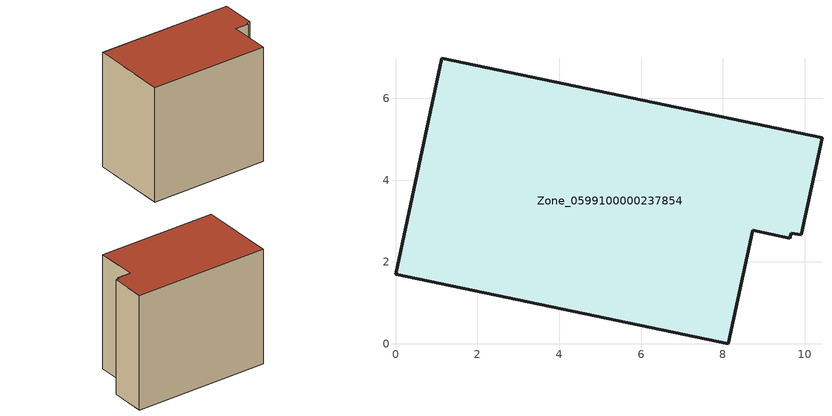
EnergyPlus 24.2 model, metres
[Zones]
Zone_0599100000237854
 floor ground (C_G): 0,1.7 1.13,6.98 10.42,5.04 9.91,2.67 9.67,2.7 9.64,2.58 8.73,2.78 8.13,0 z0
 wall outside (C_F): 1.13,6.98 0,1.7 8.13,0 8.73,2.78 9.64,2.58 9.67,2.7 9.91,2.67 10.42,5.04 1.13,6.98 z0:8.1
 roof outside (C_R): 9.64,2.58 9.67,2.7 9.91,2.67 10.42,5.04 1.13,6.98 0,1.7 8.13,0 8.73,2.78 z8.1
[BUILDING]
Pand.0599100000237854: North Axis=0; Terrain=City; Loads Convergence Tolerance Value=0.04; Temperature Convergence Tolerance Value=0.4; Solar Distribution=FullExterior; Maximum Number of Warmup Days=25; Minimum Number of Warmup Days=1
[Site:Location]
Rotterdam.The.Hague.AP_ZH_NLD Design_Conditions: Latitude=51.96; Longitude=4.45; Time Zone=1; Elevation=-4.5
[SITE:GROUNDTEMPERATURE:BUILDINGSURFACE]
18, 18, 18, 18, 18, 18, 18, 18, 18, 18, 18, 18
[MATERIAL] Thermal Absorptance=0.9; Solar Absorptance=0.7; Visible Absorptance=0.7
Name | Roughness | Thickness | Conductivity | Density | Specific Heat
G.TI.1975-1991 | MediumSmooth | 0.15 | 0.288461 | 540 | 1210
F.TI.1975-1991 | Rough | 0.3 | 0.230769 | 1920 | 840
R.TI.1975-1991 | MediumRough | 0.2 | 0.153846 | 1500 | 1000
[CONSTRUCTION]
C_G: G.TI.1975-1991
C_F: F.TI.1975-1991
C_R: R.TI.1975-1991
[ZONE]
Zone_0599100000237854: Type=1; Multiplier=1; Ceiling Height=Autocalculate; Volume=Autocalculate; Floor Area=autocalculate; Part of Total Floor Area=Yes
[ZONEINFILTRATION:DESIGNFLOWRATE]
Infil_Zone_0599100000237854: Zone or ZoneList or Space or SpaceList=Zone_0599100000237854; Schedule=AlwaysOn; Design Flow Rate Calculation Method=Flow/Area; Flow Rate per Floor Area=0.003; Constant Term Coefficient=1; Temperature Term Coefficient=0; Velocity Term Coefficient=0; Velocity Squared Term Coefficient=0
[HVACTEMPLATE:ZONE:IDEALLOADSAIRSYSTEM]
Zone_0599100000237854: Maximum Heating Supply Air Temperature=50; Minimum Cooling Supply Air Temperature=13; Maximum Heating Supply Air Humidity Ratio=0.0156; Minimum Cooling Supply Air Humidity Ratio=0.0077; Heating Limit=NoLimit; Cooling Limit=NoLimit; Dehumidification Control Type=ConstantSensibleHeatRatio; Cooling Sensible Heat Ratio=0.7; Dehumidification Setpoint=60; Humidification Control Type=None; Humidification Setpoint=30; Outdoor Air Method=None; Outdoor Air Flow Rate per Person=0.00944; Outdoor Air Flow Rate per Zone Floor Area=0; Outdoor Air Flow Rate per Zone=0; Demand Controlled Ventilation Type=None; Outdoor Air Economizer Type=NoEconomizer; Heat Recovery Type=None; Sensible Heat Recovery Effectiveness=0.7; Latent Heat Recovery Effectiveness=0.65
[ZONECONTROL:THERMOSTAT]
ThermostatControl_Zone_0599100000237854: Zone or ZoneList=Zone_0599100000237854; Control Type Schedule=DualSetpointControlType; Control 1=Thermostat_Zone_0599100000237854; Temperature Difference Between Cutout And Setpoint=0
[THERMOSTATSETPOINT:DUALSETPOINT]
Thermostat_Zone_0599100000237854: Heating Setpoint Temperature Schedule=HeatingSetpoint_Zone_0599100000237854; Cooling Setpoint Temperature Schedule=CoolingSetpoint_Zone_0599100000237854
[SCHEDULE:COMPACT]
HeatingSetpoint_Zone_0599100000237854: Through: 12/31, For: AllDays, Until: 24:00, 21
CoolingSetpoint_Zone_0599100000237854: Through: 12/31, For: AllDays, Until: 24:00, 24
DualSetpointControlType: Through: 12/31, For: AllDays, Until: 24:00, 4
AlwaysOn: Through: 12/31, For: AllDays, Until: 24:00, 1
